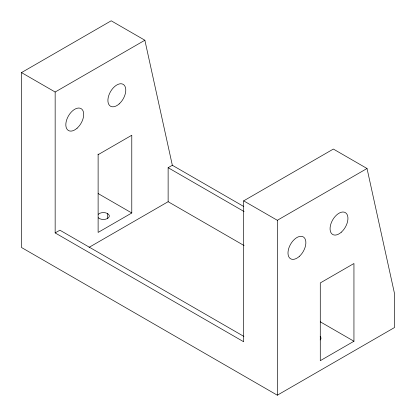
<?xml version="1.0" encoding="UTF-8"?>
<svg xmlns="http://www.w3.org/2000/svg" width="416" height="416" viewBox="0 0 416 416"><rect width="100%" height="100%" fill="white"/><g stroke="black" fill="none" stroke-linecap="round" stroke-linejoin="round"><path stroke-width="0.62" d="M144.867 40.232L55.156 92.024L55.156 232.924L243.662 341.754L243.662 200.855L333.367 149.063L367.026 168.501L394.503 293.535L394.503 327.543L277.321 395.2L21.497 247.499L21.497 72.592L111.202 20.8L144.867 40.232L172.338 165.272L243.802 206.528M98.119 154.679L131.778 135.242L131.778 212.982L98.119 232.414L98.119 154.029M55.156 232.924L59.894 230.194L243.89 336.424M89.055 247.364L168.132 201.708L168.132 167.7L172.338 165.272M243.662 200.855L277.321 220.293L367.026 168.501M353.943 341.245L320.278 360.682L320.278 282.942L353.943 263.51L353.943 341.245L320.278 321.812M21.497 72.592L55.156 92.024M168.132 167.7L244.098 211.557M168.132 201.708L244.098 245.565M98.119 193.549L131.778 212.982M277.321 220.293L277.321 395.2M107.583 213.59L107.583 218.769M320.174 336.492A5.949 3.437 0 0 1 320.174 339.929M98.223 214.302A5.949 3.437 0 0 1 107.203 213.387A5.949 3.437 0 0 1 107.203 218.65A5.949 3.437 0 0 1 98.223 217.734M341.318 232.185A12.646 7.301 -60 0 0 345.327 212.597A12.646 7.301 -60 0 0 330.366 225.862A12.646 7.301 -60 0 0 341.318 232.185M299.244 256.474A12.646 7.301 -60 0 0 303.248 236.886A12.646 7.301 -60 0 0 288.293 250.151A12.646 7.301 -60 0 0 299.244 256.474M77.08 128.211A12.646 7.301 -60 0 0 81.089 108.623A12.646 7.301 -60 0 0 66.128 121.888A12.646 7.301 -60 0 0 77.08 128.211M119.158 103.917A12.646 7.301 -60 0 0 123.162 84.328A12.646 7.301 -60 0 0 108.207 97.594A12.646 7.301 -60 0 0 119.158 103.917"/></g></svg>
